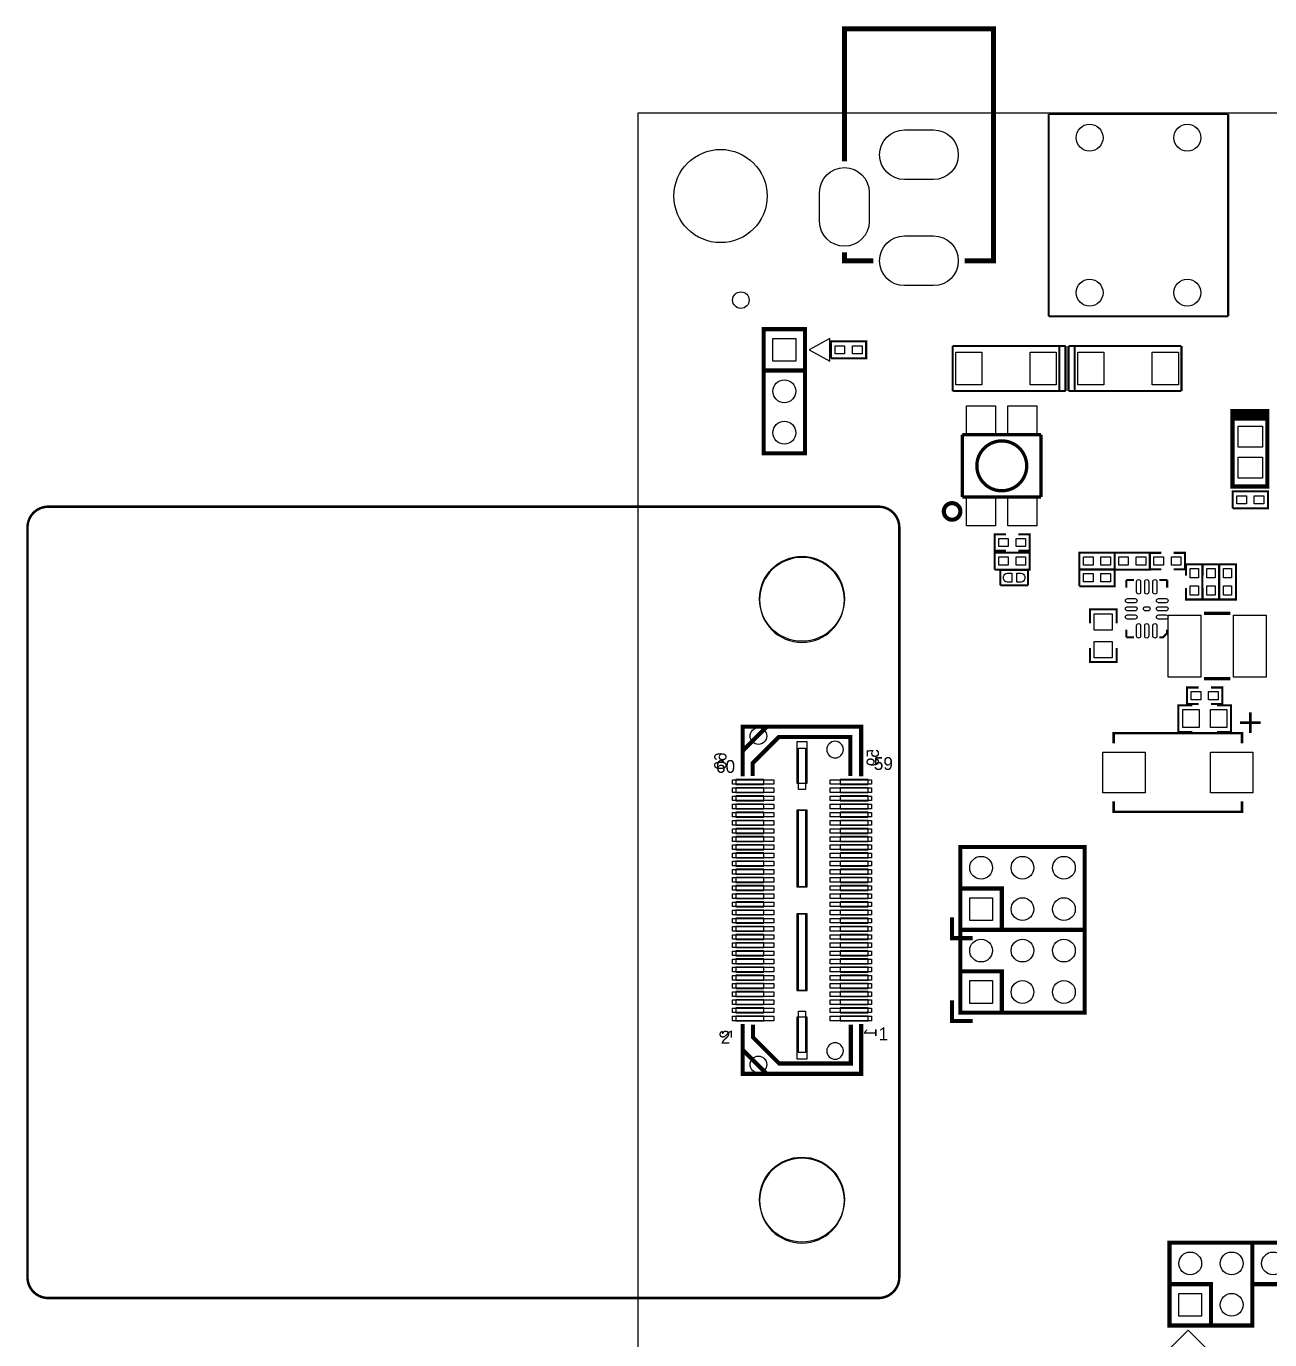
# Model space of a CAD drawing. Extents: x -163 to 81, y -104 to 74.
# Drawn here: x -162.8 to -86.6, y -9.1 to 71.4 of the extents above; entities that cross this region are included whole.
import ezdxf

# ---------------------------------------------------------------- set-up
doc = ezdxf.new("R2010")
doc.units = 0
for name, color, linetype in [('BG_OUTLINE', 254, 'CONTINUOUS'), ('PG_DISPLAY_TOP', 85, 'CONTINUOUS'), ('PG_SILKSCREEN_TOP', 7, 'CONTINUOUS'), ('PIN_TOP', 143, 'CONTINUOUS')]:
    doc.layers.add(name, color=color, linetype=linetype)

msp = doc.modelspace()

# ---------------------------------------------------------------- linework, layer by layer
at = {"layer": 'BG_OUTLINE'}
msp.add_lwpolyline([(-125.323854, -63.92799), (74.676, -63.92799), (74.676, 66.072004), (-125.323854, 66.072004)], close=True, dxfattribs=at)
at = {"layer": 'PG_DISPLAY_TOP', "const_width": 0.1524}
msp.add_lwpolyline([(-162.7505, 37.75583), (-162.7505, -5.29717, 0.414214), (-161.4805, -6.56717), (-110.5535, -6.56717, 0.414214), (-109.2835, -5.29717), (-109.2835, 40.67683, 0.414214), (-110.5535, 41.94683), (-161.4805, 41.94683, 0.414214), (-162.7505, 40.67683), (-162.7505, 37.75583)], format="xyb", dxfattribs=at)
at = {"layer": 'PG_DISPLAY_TOP'}
for points in [[(-112.649, 36.23183, 1), (-117.856, 36.23183, 1), (-112.649, 36.23183)], [(-112.713262, 27.056842, 1), (-113.731802, 27.056842, 1), (-112.713262, 27.056842)], [(-112.713262, 8.576818, 1), (-113.731802, 8.576818, 1), (-112.713262, 8.576818)], [(-112.649, -0.59817, 1), (-117.856, -0.59817, 1), (-112.649, -0.59817)]]:
    msp.add_lwpolyline(points, format="xyb", dxfattribs=at)
at = {"layer": 'PG_DISPLAY_TOP', "const_width": 0.254}
for points in [[(-112.2807, 25.43683), (-112.2807, 27.82443), (-116.6749, 27.82443), (-118.2751, 26.22423), (-118.2751, 25.43683)], [(-112.2553, 10.19683), (-112.2553, 7.80923), (-116.6495, 7.80923), (-118.2497, 9.40943), (-118.2497, 10.19683)]]:
    msp.add_lwpolyline(points, dxfattribs=at)
at = {"layer": 'PG_DISPLAY_TOP'}
for points in [[(-115.57, 24.991822), (-114.935, 24.991822), (-114.935, 27.531822), (-115.57, 27.531822)], [(-119.3165, 24.916638), (-117.5893, 24.916638), (-117.5893, 25.216612), (-119.3165, 25.216612)], [(-112.9157, 24.916638), (-111.1885, 24.916638), (-111.1885, 25.216612), (-112.9157, 25.216612)], [(-119.3165, 24.416766), (-117.5893, 24.416766), (-117.5893, 24.71674), (-119.3165, 24.71674)], [(-119.3165, 23.91664), (-117.5893, 23.91664), (-117.5893, 24.216614), (-119.3165, 24.216614)], [(-112.9157, 24.416766), (-111.1885, 24.416766), (-111.1885, 24.71674), (-112.9157, 24.71674)], [(-112.9157, 23.91664), (-111.1885, 23.91664), (-111.1885, 24.216614), (-112.9157, 24.216614)], [(-119.3165, 23.417022), (-117.5893, 23.417022), (-117.5893, 23.716996), (-119.3165, 23.716996)], [(-112.9157, 23.417022), (-111.1885, 23.417022), (-111.1885, 23.716996), (-112.9157, 23.716996)], [(-119.3165, 22.916642), (-117.5893, 22.916642), (-117.5893, 23.216616), (-119.3165, 23.216616)], [(-119.3165, 22.417024), (-117.5893, 22.417024), (-117.5893, 22.716998), (-119.3165, 22.716998)], [(-115.57, 18.64233), (-114.935, 18.64233), (-114.935, 23.34133), (-115.57, 23.34133)], [(-112.9157, 22.916642), (-111.1885, 22.916642), (-111.1885, 23.216616), (-112.9157, 23.216616)], [(-112.9157, 22.417024), (-111.1885, 22.417024), (-111.1885, 22.716998), (-112.9157, 22.716998)], [(-119.3165, 21.916644), (-117.5893, 21.916644), (-117.5893, 22.216618), (-119.3165, 22.216618)], [(-112.9157, 21.916644), (-111.1885, 21.916644), (-111.1885, 22.216618), (-112.9157, 22.216618)], [(-119.3165, 21.417026), (-117.5893, 21.417026), (-117.5893, 21.717), (-119.3165, 21.717)], [(-119.3165, 20.916646), (-117.5893, 20.916646), (-117.5893, 21.21662), (-119.3165, 21.21662)], [(-112.9157, 21.417026), (-111.1885, 21.417026), (-111.1885, 21.717), (-112.9157, 21.717)], [(-112.9157, 20.916646), (-111.1885, 20.916646), (-111.1885, 21.21662), (-112.9157, 21.21662)], [(-119.3165, 20.417028), (-117.5893, 20.417028), (-117.5893, 20.717002), (-119.3165, 20.717002)], [(-119.3165, 19.916648), (-117.5893, 19.916648), (-117.5893, 20.216622), (-119.3165, 20.216622)], [(-112.9157, 20.417028), (-111.1885, 20.417028), (-111.1885, 20.717002), (-112.9157, 20.717002)], [(-112.9157, 19.916648), (-111.1885, 19.916648), (-111.1885, 20.216622), (-112.9157, 20.216622)], [(-119.3165, 19.41703), (-117.5893, 19.41703), (-117.5893, 19.717004), (-119.3165, 19.717004)], [(-112.9157, 19.41703), (-111.1885, 19.41703), (-111.1885, 19.717004), (-112.9157, 19.717004)], [(-119.3165, 18.91665), (-117.5893, 18.91665), (-117.5893, 19.216624), (-119.3165, 19.216624)], [(-119.3165, 18.417032), (-117.5893, 18.417032), (-117.5893, 18.717006), (-119.3165, 18.717006)], [(-112.9157, 18.91665), (-111.1885, 18.91665), (-111.1885, 19.216624), (-112.9157, 19.216624)], [(-112.9157, 18.417032), (-111.1885, 18.417032), (-111.1885, 18.717006), (-112.9157, 18.717006)], [(-119.3165, 17.916652), (-117.5893, 17.916652), (-117.5893, 18.216626), (-119.3165, 18.216626)], [(-119.3165, 17.417034), (-117.5893, 17.417034), (-117.5893, 17.717008), (-119.3165, 17.717008)], [(-112.9157, 17.916652), (-111.1885, 17.916652), (-111.1885, 18.216626), (-112.9157, 18.216626)], [(-112.9157, 17.417034), (-111.1885, 17.417034), (-111.1885, 17.717008), (-112.9157, 17.717008)], [(-119.3165, 16.916654), (-117.5893, 16.916654), (-117.5893, 17.216628), (-119.3165, 17.216628)], [(-115.57, 12.29233), (-114.935, 12.29233), (-114.935, 16.99133), (-115.57, 16.99133)], [(-112.9157, 16.916654), (-111.1885, 16.916654), (-111.1885, 17.216628), (-112.9157, 17.216628)], [(-119.3165, 16.417036), (-117.5893, 16.417036), (-117.5893, 16.71701), (-119.3165, 16.71701)], [(-119.3165, 15.916656), (-117.5893, 15.916656), (-117.5893, 16.21663), (-119.3165, 16.21663)], [(-112.9157, 16.417036), (-111.1885, 16.417036), (-111.1885, 16.71701), (-112.9157, 16.71701)], [(-112.9157, 15.916656), (-111.1885, 15.916656), (-111.1885, 16.21663), (-112.9157, 16.21663)], [(-119.3165, 15.417038), (-117.5893, 15.417038), (-117.5893, 15.717012), (-119.3165, 15.717012)], [(-112.9157, 15.417038), (-111.1885, 15.417038), (-111.1885, 15.717012), (-112.9157, 15.717012)], [(-119.3165, 14.916658), (-117.5893, 14.916658), (-117.5893, 15.216632), (-119.3165, 15.216632)], [(-119.3165, 14.41704), (-117.5893, 14.41704), (-117.5893, 14.717014), (-119.3165, 14.717014)], [(-112.9157, 14.916658), (-111.1885, 14.916658), (-111.1885, 15.216632), (-112.9157, 15.216632)], [(-112.9157, 14.41704), (-111.1885, 14.41704), (-111.1885, 14.717014), (-112.9157, 14.717014)], [(-119.3165, 13.91666), (-117.5893, 13.91666), (-117.5893, 14.216634), (-119.3165, 14.216634)], [(-119.3165, 13.417042), (-117.5893, 13.417042), (-117.5893, 13.717016), (-119.3165, 13.717016)], [(-112.9157, 13.91666), (-111.1885, 13.91666), (-111.1885, 14.216634), (-112.9157, 14.216634)], [(-112.9157, 13.417042), (-111.1885, 13.417042), (-111.1885, 13.717016), (-112.9157, 13.717016)], [(-119.3165, 12.916662), (-117.5893, 12.916662), (-117.5893, 13.216636), (-119.3165, 13.216636)], [(-112.9157, 12.916662), (-111.1885, 12.916662), (-111.1885, 13.216636), (-112.9157, 13.216636)], [(-119.3165, 12.417044), (-117.5893, 12.417044), (-117.5893, 12.717018), (-119.3165, 12.717018)], [(-119.3165, 11.916664), (-117.5893, 11.916664), (-117.5893, 12.216638), (-119.3165, 12.216638)], [(-112.9157, 12.417044), (-111.1885, 12.417044), (-111.1885, 12.717018), (-112.9157, 12.717018)], [(-112.9157, 11.916664), (-111.1885, 11.916664), (-111.1885, 12.216638), (-112.9157, 12.216638)], [(-119.3165, 11.417046), (-117.5893, 11.417046), (-117.5893, 11.71702), (-119.3165, 11.71702)], [(-112.9157, 11.417046), (-111.1885, 11.417046), (-111.1885, 11.71702), (-112.9157, 11.71702)], [(-119.3165, 10.91692), (-117.5893, 10.91692), (-117.5893, 11.216894), (-119.3165, 11.216894)], [(-119.3165, 10.417048), (-117.5893, 10.417048), (-117.5893, 10.717022), (-119.3165, 10.717022)], [(-115.57, 8.101838), (-114.935, 8.101838), (-114.935, 10.641838), (-115.57, 10.641838)], [(-112.9157, 10.91692), (-111.1885, 10.91692), (-111.1885, 11.216894), (-112.9157, 11.216894)], [(-112.9157, 10.417048), (-111.1885, 10.417048), (-111.1885, 10.717022), (-112.9157, 10.717022)]]:
    msp.add_lwpolyline(points, close=True, dxfattribs=at)
at = {"layer": 'PG_SILKSCREEN_TOP'}
for points, const_width in [([(-112.649, 63.119), (-112.649, 71.247), (-103.505, 71.247), (-103.505, 57.023), (-105.283, 57.023)], 0.3048), ([(-100.115116, 53.617114), (-100.115116, 66.016886)], 0.127), ([(-100.115116, 66.016886), (-89.114884, 66.016886)], 0.127), ([(-89.114884, 53.617114), (-89.114884, 66.016886)], 0.127), ([(-112.649, 57.531), (-112.649, 57.023), (-110.871, 57.023)], 0.3048), ([(-89.114884, 53.617114), (-100.115116, 53.617114)], 0.127), ([(-115.062, 52.832), (-115.062, 45.212), (-117.602, 45.212), (-117.602, 52.832), (-115.062, 52.832)], 0.254), ([(-113.4745, 51.0413), (-111.3155, 51.0413), (-111.3155, 52.0827), (-113.4745, 52.0827), (-113.4745, 51.04892)], 0.127), ([(-99.08794, 51.795934), (-106.01706, 51.795934)], 0.127), ([(-106.01706, 51.795934), (-106.01706, 49.042066)], 0.127), ([(-99.46894, 49.042066), (-99.46894, 51.795934)], 0.127), ([(-99.08794, 49.042066), (-99.08794, 51.795934)], 0.127), ([(-98.90506, 51.795934), (-98.90506, 49.042066)], 0.127), ([(-91.97594, 51.795934), (-98.90506, 51.795934)], 0.127), ([(-98.52406, 51.795934), (-98.52406, 49.042066)], 0.127), ([(-91.97594, 49.042066), (-91.97594, 51.795934)], 0.127), ([(-115.062, 50.292), (-117.602, 50.292)], 0.254), ([(-106.01706, 49.042066), (-99.08794, 49.042066)], 0.127), ([(-98.90506, 49.042066), (-91.97594, 49.042066)], 0.127), ([(-86.7156, 47.5488), (-86.7156, 47.8028), (-88.8492, 47.8028), (-88.8492, 47.3456)], 0.254), ([(-88.8492, 47.5234), (-88.8492, 43.18), (-86.7156, 43.18), (-86.7156, 47.5488), (-88.8492, 47.5488), (-88.8492, 47.3456), (-86.7664, 47.3456)], 0.254), ([(-105.41, 46.355), (-105.41, 42.545)], 0.2032), ([(-100.584, 46.355), (-105.41, 46.355)], 0.2032), ([(-100.584, 42.545), (-100.584, 46.355)], 0.2032), ([(-88.8365, 41.8465), (-86.6775, 41.8465), (-86.6775, 42.8879), (-88.8365, 42.8879), (-88.8365, 41.85412)], 0.127), ([(-105.41, 42.545), (-100.584, 42.545)], 0.2032), ([(-102.743, 39.243), (-103.4415, 39.243), (-103.4415, 40.259), (-102.743, 40.259)], 0.127), ([(-101.981, 39.243), (-101.2825, 39.243), (-101.2825, 40.259), (-101.981, 40.259)], 0.127), ([(-103.4415, 38.0873), (-101.2825, 38.0873), (-101.2825, 39.1287), (-103.4415, 39.1287), (-103.4415, 38.09492)], 0.127), ([(-98.2345, 38.0873), (-96.0755, 38.0873), (-96.0755, 39.1287), (-98.2345, 39.1287), (-98.2345, 38.09492)], 0.127), ([(-93.9165, 39.1287), (-96.0755, 39.1287), (-96.0755, 38.0873), (-93.9165, 38.0873), (-93.9165, 39.12108)], 0.127), ([(-93.218, 39.116), (-93.9165, 39.116), (-93.9165, 38.1), (-93.218, 38.1)], 0.127), ([(-92.456, 39.116), (-91.7575, 39.116), (-91.7575, 38.1), (-92.456, 38.1)], 0.127), ([(-103.0859, 38.0619), (-101.3841, 38.0619)], 0.127), ([(-103.0859, 38.0619), (-103.0859, 37.1221)], 0.127), ([(-101.3841, 38.0619), (-101.3841, 37.1221)], 0.127), ([(-98.2345, 37.0713), (-96.0755, 37.0713), (-96.0755, 38.1127), (-98.2345, 38.1127), (-98.2345, 37.07892)], 0.127), ([(-90.678, 37.719), (-90.678, 38.4175), (-91.694, 38.4175), (-91.694, 37.719)], 0.127), ([(-90.6907, 38.4175), (-90.6907, 36.2585), (-89.6493, 36.2585), (-89.6493, 38.4175), (-90.68308, 38.4175)], 0.127), ([(-89.6747, 38.4175), (-89.6747, 36.2585), (-88.6333, 36.2585), (-88.6333, 38.4175), (-89.66708, 38.4175)], 0.127), ([(-103.0859, 37.1221), (-101.3841, 37.1221)], 0.127), ([(-95.360998, 36.973002), (-95.360998, 37.448998)], 0.127), ([(-95.360998, 37.448998), (-94.885002, 37.448998)], 0.127), ([(-93.328998, 37.448998), (-92.853002, 37.448998)], 0.127), ([(-92.853002, 37.448998), (-92.853002, 36.973002)], 0.127), ([(-90.678, 36.957), (-90.678, 36.2585), (-91.694, 36.2585), (-91.694, 36.957)], 0.127), ([(-95.95739, 34.798), (-95.95739, 35.652456), (-97.59061, 35.652456), (-97.59061, 34.798)], 0.127), ([(-90.599006, 35.400996), (-88.978994, 35.400996)], 0.199898), ([(-95.360998, 33.932876), (-95.360998, 34.408872)], 0.127), ([(-94.885002, 33.932876), (-95.360998, 33.932876)], 0.127), ([(-92.853002, 34.408872), (-92.853002, 34.186876), (-93.107002, 33.932876), (-93.328998, 33.932876)], 0.127), ([(-95.95739, 33.274), (-95.95739, 32.419544), (-97.59061, 32.419544), (-97.59061, 33.274)], 0.127), ([(-90.599006, 31.401004), (-88.978994, 31.401004)], 0.199898), ([(-90.932, 29.845), (-91.6305, 29.845), (-91.6305, 30.861), (-90.932, 30.861)], 0.127), ([(-90.17, 29.845), (-89.4715, 29.845), (-89.4715, 30.861), (-90.17, 30.861)], 0.127), ([(-91.313, 28.13939), (-92.167456, 28.13939), (-92.167456, 29.77261), (-91.313, 29.77261)], 0.127), ([(-89.789, 28.13939), (-88.934544, 28.13939), (-88.934544, 29.77261), (-89.789, 29.77261)], 0.127), ([(-87.757, 28.067), (-87.757, 29.337)], 0.1524), ([(-117.4115, 28.459176), (-118.8847, 26.985976)], 0.254), ([(-118.8847, 25.411176), (-118.8847, 28.459176), (-111.6203, 28.459176), (-111.6203, 25.411176)], 0.254), ([(-87.122, 28.702), (-88.392, 28.702)], 0.1524), ([(-88.265, 27.432), (-88.265, 28.067), (-96.139, 28.067), (-96.139, 27.432)], 0.1524), ([(-88.265, 23.876), (-88.265, 23.241), (-96.139, 23.241), (-96.139, 23.876)], 0.1524), ([(-105.537, 21.082), (-97.917, 21.082), (-97.917, 16.002), (-105.537, 16.002), (-105.537, 21.082)], 0.254), ([(-105.537, 18.542), (-102.997, 18.542), (-102.997, 16.002)], 0.254), ([(-104.775, 15.494), (-106.045, 15.494), (-106.045, 16.764)], 0.254), ([(-105.537, 16.002), (-97.917, 16.002), (-97.917, 10.922), (-105.537, 10.922), (-105.537, 16.002)], 0.254), ([(-105.537, 13.462), (-102.997, 13.462), (-102.997, 10.922)], 0.254), ([(-104.775, 10.414), (-106.045, 10.414), (-106.045, 11.684)], 0.254), ([(-118.8847, 10.221976), (-118.8847, 7.173976), (-111.6203, 7.173976), (-111.6203, 10.221976)], 0.254), ([(-117.4115, 7.173976), (-118.8847, 8.647176)], 0.254), ([(-92.71, -3.175), (-87.63, -3.175), (-87.63, -8.255), (-92.71, -8.255), (-92.71, -3.175)], 0.254), ([(-80.01, -5.715), (-87.63, -5.715), (-87.63, -3.175), (-80.01, -3.175), (-80.01, -5.715)], 0.254), ([(-92.71, -5.715), (-90.17, -5.715), (-90.17, -8.255)], 0.254)]:
    msp.add_lwpolyline(points, dxfattribs=dict(at, const_width=const_width))
for points in [[(-114.808, 51.562), (-113.538, 50.8635), (-113.538, 52.2605)], [(-91.567, -8.538464), (-93.032072, -10.003536), (-90.101928, -10.003536)]]:
    msp.add_lwpolyline(points, close=True, dxfattribs=at)
for points, const_width in [([(-101.467666, 44.45, 1), (-104.526334, 44.45, 1), (-101.467666, 44.45)], 0.2032), ([(-105.537, 41.656, 1), (-106.553, 41.656, 1), (-105.537, 41.656)], 0.254)]:
    msp.add_lwpolyline(points, format="xyb", dxfattribs=dict(at, const_width=const_width))
at = {"layer": 'PIN_TOP'}
for points in [[(-108.966, 65.0494), (-107.188, 65.0494, -1), (-107.188, 62.0014), (-108.966, 62.0014, -1)], [(-114.173, 59.436), (-114.173, 61.214, -1), (-111.125, 61.214), (-111.125, 59.436, -1)], [(-108.966, 58.547), (-107.188, 58.547, -1), (-107.188, 55.499), (-108.966, 55.499, -1)], [(-102.3874, 37.429186), (-102.3874, 37.3126), (-102.58933, 37.3126, -1.1), (-102.58933, 37.8714), (-102.3874, 37.8714)], [(-102.0826, 37.754814), (-102.0826, 37.8714), (-101.88067, 37.8714, -1.1), (-101.88067, 37.3126), (-102.0826, 37.3126)], [(-94.479872, 37.352224), (-94.479872, 36.717224, -1), (-94.733872, 36.717224), (-94.733872, 37.352224, -1)], [(-93.98, 37.352224), (-93.98, 36.717224, -1), (-94.234, 36.717224), (-94.234, 37.352224, -1)], [(-93.480128, 37.352224), (-93.480128, 36.717224, -1), (-93.734128, 36.717224), (-93.734128, 37.352224, -1)], [(-94.827598, 36.059872), (-95.284798, 36.059872, -1), (-95.284798, 36.313872), (-94.827598, 36.313872, -1)], [(-92.929202, 36.059872), (-93.386402, 36.059872, -1), (-93.386402, 36.313872), (-92.929202, 36.313872, -1)], [(-94.827598, 35.56), (-95.284798, 35.56, -1), (-95.284798, 35.814), (-94.827598, 35.814, -1)], [(-94.0308, 35.56), (-94.1832, 35.56, -1), (-94.1832, 35.814), (-94.0308, 35.814, -1)], [(-92.929202, 35.56), (-93.386402, 35.56, -1), (-93.386402, 35.814), (-92.929202, 35.814, -1)], [(-94.827598, 35.060128), (-95.284798, 35.060128, -1), (-95.284798, 35.314128), (-94.827598, 35.314128, -1)], [(-94.479872, 34.656776), (-94.479872, 34.021776, -1), (-94.733872, 34.021776), (-94.733872, 34.656776, -1)], [(-93.98, 34.656776), (-93.98, 34.021776, -1), (-94.234, 34.021776), (-94.234, 34.656776, -1)], [(-93.480128, 34.656776), (-93.480128, 34.021776, -1), (-93.734128, 34.021776), (-93.734128, 34.656776, -1)], [(-92.929202, 35.060128), (-93.386402, 35.060128, -1), (-93.386402, 35.314128), (-92.929202, 35.314128, -1)]]:
    msp.add_lwpolyline(points, format="xyb", close=True, dxfattribs=at)
for points in [[(-117.0305, 52.2605), (-115.6335, 52.2605), (-115.6335, 50.8635), (-117.0305, 50.8635)], [(-113.2205, 51.308), (-113.2205, 51.816), (-112.6363, 51.816), (-112.6363, 51.308)], [(-112.1537, 51.308), (-112.1537, 51.816), (-111.5695, 51.816), (-111.5695, 51.308)], [(-104.224074, 51.4223), (-104.224074, 49.4157), (-105.824274, 49.4157), (-105.824274, 51.4223)], [(-99.661726, 51.4223), (-99.661726, 49.4157), (-101.261926, 49.4157), (-101.261926, 51.4223)], [(-98.331274, 49.4157), (-98.331274, 51.4223), (-96.731074, 51.4223), (-96.731074, 49.4157)], [(-93.768926, 49.4157), (-93.768926, 51.4223), (-92.168726, 51.4223), (-92.168726, 49.4157)], [(-105.156, 46.355), (-105.156, 48.133), (-103.378, 48.133), (-103.378, 46.355)], [(-102.616, 46.355), (-102.616, 48.133), (-100.838, 48.133), (-100.838, 46.355)], [(-88.5063, 46.88586), (-87.0077, 46.88586), (-87.0077, 45.59046), (-88.5063, 45.59046)], [(-88.5063, 44.98594), (-87.0077, 44.98594), (-87.0077, 43.69054), (-88.5063, 43.69054)], [(-105.156, 40.767), (-105.156, 42.545), (-103.378, 42.545), (-103.378, 40.767)], [(-102.616, 40.767), (-102.616, 42.545), (-100.838, 42.545), (-100.838, 40.767)], [(-88.5825, 42.1132), (-88.5825, 42.6212), (-87.9983, 42.6212), (-87.9983, 42.1132)], [(-87.5157, 42.1132), (-87.5157, 42.6212), (-86.9315, 42.6212), (-86.9315, 42.1132)], [(-102.6033, 40.005), (-102.6033, 39.497), (-103.1875, 39.497), (-103.1875, 40.005)], [(-101.5365, 40.005), (-101.5365, 39.497), (-102.1207, 39.497), (-102.1207, 40.005)], [(-103.1875, 38.354), (-103.1875, 38.862), (-102.6033, 38.862), (-102.6033, 38.354)], [(-102.1207, 38.354), (-102.1207, 38.862), (-101.5365, 38.862), (-101.5365, 38.354)], [(-97.9805, 38.354), (-97.9805, 38.862), (-97.3963, 38.862), (-97.3963, 38.354)], [(-96.9137, 38.354), (-96.9137, 38.862), (-96.3295, 38.862), (-96.3295, 38.354)], [(-95.2373, 38.862), (-95.2373, 38.354), (-95.8215, 38.354), (-95.8215, 38.862)], [(-94.1705, 38.862), (-94.1705, 38.354), (-94.7547, 38.354), (-94.7547, 38.862)], [(-93.6625, 38.354), (-93.6625, 38.862), (-93.0783, 38.862), (-93.0783, 38.354)], [(-92.5957, 38.354), (-92.5957, 38.862), (-92.0115, 38.862), (-92.0115, 38.354)], [(-91.44, 38.1635), (-90.932, 38.1635), (-90.932, 37.5793), (-91.44, 37.5793)], [(-90.424, 38.1635), (-89.916, 38.1635), (-89.916, 37.5793), (-90.424, 37.5793)], [(-89.408, 38.1635), (-88.9, 38.1635), (-88.9, 37.5793), (-89.408, 37.5793)], [(-97.9805, 37.338), (-97.9805, 37.846), (-97.3963, 37.846), (-97.3963, 37.338)], [(-96.9137, 37.338), (-96.9137, 37.846), (-96.3295, 37.846), (-96.3295, 37.338)], [(-91.44, 37.0967), (-90.932, 37.0967), (-90.932, 36.5125), (-91.44, 36.5125)], [(-90.424, 37.0967), (-89.916, 37.0967), (-89.916, 36.5125), (-90.424, 36.5125)], [(-89.408, 37.0967), (-88.9, 37.0967), (-88.9, 36.5125), (-89.408, 36.5125)], [(-97.324037, 35.385883), (-96.223963, 35.385883), (-96.223963, 34.385885), (-97.324037, 34.385885)], [(-92.792296, 31.496), (-92.792296, 35.306), (-90.785696, 35.306), (-90.785696, 31.496)], [(-88.792304, 31.496), (-88.792304, 35.306), (-86.785704, 35.306), (-86.785704, 31.496)], [(-97.324037, 33.686115), (-96.223963, 33.686115), (-96.223963, 32.686117), (-97.324037, 32.686117)], [(-90.7923, 30.607), (-90.7923, 30.099), (-91.3765, 30.099), (-91.3765, 30.607)], [(-89.7255, 30.607), (-89.7255, 30.099), (-90.3097, 30.099), (-90.3097, 30.607)], [(-90.900885, 29.506037), (-90.900885, 28.405963), (-91.900883, 28.405963), (-91.900883, 29.506037)], [(-89.201117, 29.506037), (-89.201117, 28.405963), (-90.201115, 28.405963), (-90.201115, 29.506037)], [(-115.03787, 24.611076), (-115.46713, 24.611076), (-115.46713, 27.151076), (-115.03787, 27.151076)], [(-96.7994, 24.4094), (-96.7994, 26.8986), (-94.2086, 26.8986), (-94.2086, 24.4094)], [(-90.1954, 24.4094), (-90.1954, 26.8986), (-87.6046, 26.8986), (-87.6046, 24.4094)], [(-116.982494, 24.926798), (-119.522494, 24.926798), (-119.522494, 25.206198), (-116.982494, 25.206198)], [(-110.982506, 24.926798), (-113.522506, 24.926798), (-113.522506, 25.206198), (-110.982506, 25.206198)], [(-116.982494, 24.426926), (-119.522494, 24.426926), (-119.522494, 24.706326), (-116.982494, 24.706326)], [(-116.982494, 23.9268), (-119.522494, 23.9268), (-119.522494, 24.2062), (-116.982494, 24.2062)], [(-110.982506, 24.426926), (-113.522506, 24.426926), (-113.522506, 24.706326), (-110.982506, 24.706326)], [(-110.982506, 23.9268), (-113.522506, 23.9268), (-113.522506, 24.2062), (-110.982506, 24.2062)], [(-116.982494, 23.426928), (-119.522494, 23.426928), (-119.522494, 23.706328), (-116.982494, 23.706328)], [(-110.982506, 23.426928), (-113.522506, 23.426928), (-113.522506, 23.706328), (-110.982506, 23.706328)], [(-116.982494, 22.926802), (-119.522494, 22.926802), (-119.522494, 23.206202), (-116.982494, 23.206202)], [(-116.982494, 22.42693), (-119.522494, 22.42693), (-119.522494, 22.70633), (-116.982494, 22.70633)], [(-115.03787, 18.642076), (-115.46713, 18.642076), (-115.46713, 23.341076), (-115.03787, 23.341076)], [(-110.982506, 22.926802), (-113.522506, 22.926802), (-113.522506, 23.206202), (-110.982506, 23.206202)], [(-110.982506, 22.42693), (-113.522506, 22.42693), (-113.522506, 22.70633), (-110.982506, 22.70633)], [(-116.982494, 21.926804), (-119.522494, 21.926804), (-119.522494, 22.206204), (-116.982494, 22.206204)], [(-110.982506, 21.926804), (-113.522506, 21.926804), (-113.522506, 22.206204), (-110.982506, 22.206204)], [(-116.982494, 21.426932), (-119.522494, 21.426932), (-119.522494, 21.706332), (-116.982494, 21.706332)], [(-116.982494, 20.926806), (-119.522494, 20.926806), (-119.522494, 21.206206), (-116.982494, 21.206206)], [(-110.982506, 21.426932), (-113.522506, 21.426932), (-113.522506, 21.706332), (-110.982506, 21.706332)], [(-110.982506, 20.926806), (-113.522506, 20.926806), (-113.522506, 21.206206), (-110.982506, 21.206206)], [(-116.982494, 20.426934), (-119.522494, 20.426934), (-119.522494, 20.706334), (-116.982494, 20.706334)], [(-116.982494, 19.926808), (-119.522494, 19.926808), (-119.522494, 20.206208), (-116.982494, 20.206208)], [(-110.982506, 20.426934), (-113.522506, 20.426934), (-113.522506, 20.706334), (-110.982506, 20.706334)], [(-110.982506, 19.926808), (-113.522506, 19.926808), (-113.522506, 20.206208), (-110.982506, 20.206208)], [(-116.982494, 19.426936), (-119.522494, 19.426936), (-119.522494, 19.706336), (-116.982494, 19.706336)], [(-110.982506, 19.426936), (-113.522506, 19.426936), (-113.522506, 19.706336), (-110.982506, 19.706336)], [(-116.982494, 18.92681), (-119.522494, 18.92681), (-119.522494, 19.20621), (-116.982494, 19.20621)], [(-116.982494, 18.426938), (-119.522494, 18.426938), (-119.522494, 18.706338), (-116.982494, 18.706338)], [(-110.982506, 18.92681), (-113.522506, 18.92681), (-113.522506, 19.20621), (-110.982506, 19.20621)], [(-110.982506, 18.426938), (-113.522506, 18.426938), (-113.522506, 18.706338), (-110.982506, 18.706338)], [(-116.982494, 17.926812), (-119.522494, 17.926812), (-119.522494, 18.206212), (-116.982494, 18.206212)], [(-110.982506, 17.926812), (-113.522506, 17.926812), (-113.522506, 18.206212), (-110.982506, 18.206212)], [(-104.9655, 16.5735), (-104.9655, 17.9705), (-103.5685, 17.9705), (-103.5685, 16.5735)], [(-116.982494, 17.42694), (-119.522494, 17.42694), (-119.522494, 17.70634), (-116.982494, 17.70634)], [(-116.982494, 16.926814), (-119.522494, 16.926814), (-119.522494, 17.206214), (-116.982494, 17.206214)], [(-115.03787, 12.292076), (-115.46713, 12.292076), (-115.46713, 16.991076), (-115.03787, 16.991076)], [(-110.982506, 17.42694), (-113.522506, 17.42694), (-113.522506, 17.70634), (-110.982506, 17.70634)], [(-110.982506, 16.926814), (-113.522506, 16.926814), (-113.522506, 17.206214), (-110.982506, 17.206214)], [(-116.982494, 16.426942), (-119.522494, 16.426942), (-119.522494, 16.706342), (-116.982494, 16.706342)], [(-116.982494, 15.926816), (-119.522494, 15.926816), (-119.522494, 16.206216), (-116.982494, 16.206216)], [(-110.982506, 16.426942), (-113.522506, 16.426942), (-113.522506, 16.706342), (-110.982506, 16.706342)], [(-110.982506, 15.926816), (-113.522506, 15.926816), (-113.522506, 16.206216), (-110.982506, 16.206216)], [(-116.982494, 15.426944), (-119.522494, 15.426944), (-119.522494, 15.706344), (-116.982494, 15.706344)], [(-110.982506, 15.426944), (-113.522506, 15.426944), (-113.522506, 15.706344), (-110.982506, 15.706344)], [(-116.982494, 14.926818), (-119.522494, 14.926818), (-119.522494, 15.206218), (-116.982494, 15.206218)], [(-116.982494, 14.426946), (-119.522494, 14.426946), (-119.522494, 14.706346), (-116.982494, 14.706346)], [(-110.982506, 14.926818), (-113.522506, 14.926818), (-113.522506, 15.206218), (-110.982506, 15.206218)], [(-110.982506, 14.426946), (-113.522506, 14.426946), (-113.522506, 14.706346), (-110.982506, 14.706346)], [(-116.982494, 13.92682), (-119.522494, 13.92682), (-119.522494, 14.20622), (-116.982494, 14.20622)], [(-116.982494, 13.426948), (-119.522494, 13.426948), (-119.522494, 13.706348), (-116.982494, 13.706348)], [(-110.982506, 13.92682), (-113.522506, 13.92682), (-113.522506, 14.20622), (-110.982506, 14.20622)], [(-110.982506, 13.426948), (-113.522506, 13.426948), (-113.522506, 13.706348), (-110.982506, 13.706348)], [(-116.982494, 12.926822), (-119.522494, 12.926822), (-119.522494, 13.206222), (-116.982494, 13.206222)], [(-110.982506, 12.926822), (-113.522506, 12.926822), (-113.522506, 13.206222), (-110.982506, 13.206222)], [(-104.9655, 11.4935), (-104.9655, 12.8905), (-103.5685, 12.8905), (-103.5685, 11.4935)], [(-116.982494, 12.42695), (-119.522494, 12.42695), (-119.522494, 12.70635), (-116.982494, 12.70635)], [(-116.982494, 11.926824), (-119.522494, 11.926824), (-119.522494, 12.206224), (-116.982494, 12.206224)], [(-110.982506, 12.42695), (-113.522506, 12.42695), (-113.522506, 12.70635), (-110.982506, 12.70635)], [(-110.982506, 11.926824), (-113.522506, 11.926824), (-113.522506, 12.206224), (-110.982506, 12.206224)], [(-116.982494, 11.426952), (-119.522494, 11.426952), (-119.522494, 11.706352), (-116.982494, 11.706352)], [(-110.982506, 11.426952), (-113.522506, 11.426952), (-113.522506, 11.706352), (-110.982506, 11.706352)], [(-116.982494, 10.926826), (-119.522494, 10.926826), (-119.522494, 11.206226), (-116.982494, 11.206226)], [(-116.982494, 10.426954), (-119.522494, 10.426954), (-119.522494, 10.706354), (-116.982494, 10.706354)], [(-115.03787, 8.482076), (-115.46713, 8.482076), (-115.46713, 11.022076), (-115.03787, 11.022076)], [(-110.982506, 10.926826), (-113.522506, 10.926826), (-113.522506, 11.206226), (-110.982506, 11.206226)], [(-110.982506, 10.426954), (-113.522506, 10.426954), (-113.522506, 10.706354), (-110.982506, 10.706354)], [(-92.1385, -7.6835), (-92.1385, -6.2865), (-90.7415, -6.2865), (-90.7415, -7.6835)]]:
    msp.add_lwpolyline(points, close=True, dxfattribs=at)
for centre, radius in [((-97.614994, 64.567054), 0.8255), ((-91.615006, 64.567054), 0.8255), ((-120.243854, 60.992004), 2.8575), ((-97.614994, 55.066946), 0.8255), ((-91.615006, 55.066946), 0.8255), ((-118.999, 54.61), 0.508), ((-116.332, 49.022), 0.6985), ((-116.332, 46.482), 0.6985), ((-115.2525, 36.2966), 2.6035), ((-117.92204, 27.882596), 0.50927), ((-104.267, 19.812), 0.6985), ((-101.727, 19.812), 0.6985), ((-99.187, 19.812), 0.6985), ((-101.727, 17.272), 0.6985), ((-99.187, 17.272), 0.6985), ((-104.267, 14.732), 0.6985), ((-101.727, 14.732), 0.6985), ((-99.187, 14.732), 0.6985), ((-101.727, 12.192), 0.6985), ((-99.187, 12.192), 0.6985), ((-117.92204, 7.750556), 0.50927), ((-115.2525, -0.5334), 2.6035), ((-91.44, -4.445), 0.6985), ((-88.9, -4.445), 0.6985), ((-86.36, -4.445), 0.6985), ((-88.9, -6.985), 0.6985)]:
    msp.add_circle(centre, radius, dxfattribs=at)

# ---------------------------------------------------------------- texts
at = {"layer": 'PG_DISPLAY_TOP', "text_generation_flag": 2, "width": 0.933333}
for s, p in [('60', (-119.8753, 26.88463)), ('59', (-110.5281, 27.08783)), ('2', (-119.5451, 9.86663)), ('1', (-110.6805, 9.96823))]:
    msp.add_text(s, height=0.762, rotation=90, dxfattribs=at).set_placement(p)
at = {"layer": 'PG_SILKSCREEN_TOP'}
for s, p in [('59', (-110.8456, 25.804876)), ('60', (-120.523, 25.627076)), ('2', (-120.2309, 9.028176)), ('1', (-110.5535, 9.231376))]:
    msp.add_text(s, height=0.7874, dxfattribs=at).set_placement(p)

doc.saveas('drawing.dxf')
